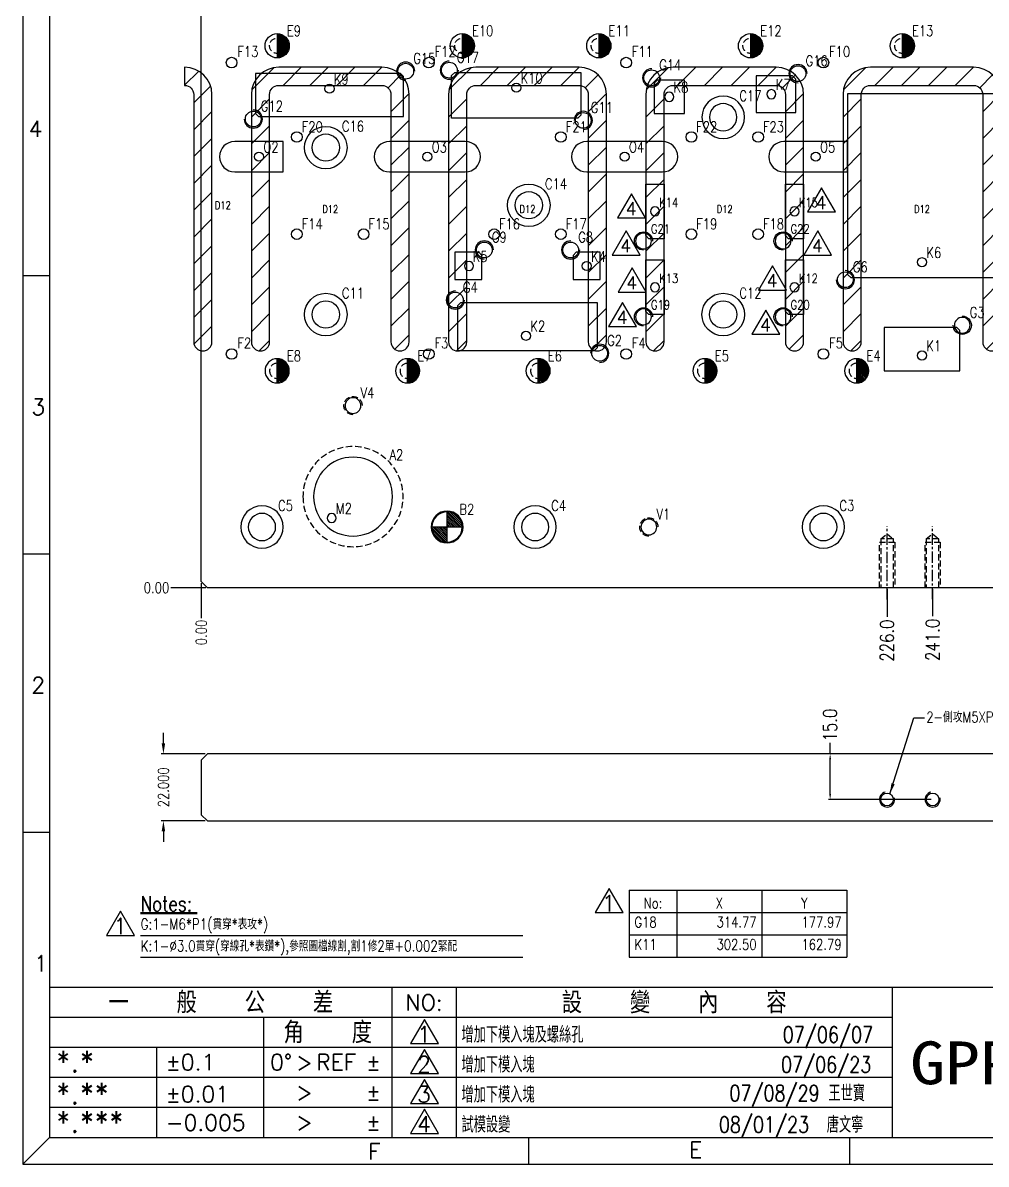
# Model space of a CAD drawing. Extents: x 13099 to 13821, y -3003 to -1672.
# Drawn here: x 13098.8 to 13416.3, y -3002.9 to -2626.9 of the extents above; entities that cross this region are included whole.
import ezdxf
from ezdxf.enums import TextEntityAlignment as Align

# ---------------------------------------------------------------- set-up
doc = ezdxf.new("R2010")
doc.units = 0
doc.header["$MEASUREMENT"] = 0
for name, pattern in [('CENTER', [2, 1.25, -0.25, 0.25, -0.25]), ('DASHED', [0.75, 0.5, -0.25]), ('LIFE-1', [0.5, 0.35, -0.15])]:
    doc.linetypes.add(name, pattern=pattern)
doc.layers.get('0').update_dxf_attribs({"linetype": 'CONTINUOUS'})
doc.layers.get('Defpoints').update_dxf_attribs({"linetype": 'CONTINUOUS'})
for name, color, linetype in [('-D', 4, 'CONTINUOUS'), ('-D1', 1, 'CONTINUOUS'), ('-DDASH', 222, 'DASHED'), ('-DDIM', 6, 'CONTINUOUS'), ('BORD', 4, 'CONTINUOUS'), ('GG', 1, 'LIFE-1'), ('M2', 7, 'CONTINUOUS'), ('MHAT', 5, 'CONTINUOUS'), ('MM', 1, 'CONTINUOUS'), ('WIR', 4, 'CONTINUOUS')]:
    doc.layers.add(name, color=color, linetype=linetype)
doc.styles.add('AEH', font='ROMANS.shx', dxfattribs={"width": 0.8, "bigfont": 'ae.shx'})
doc.styles.add('ROMANS', font='ROMANS')
doc.styles.add('型式1', font='KAIU.TTF', dxfattribs={"width": 0.8})
doc.dimstyles.get("Standard").update_dxf_attribs({"dimtxt": 2.5, "dimasz": 1.8, "dimexe": 0.5, "dimexo": 0.5, "dimgap": 0.6, "dimtad": 0, "dimzin": 0, "dimdsep": 46, "dimtxsty": 'AEH', "dimcen": 0, "dimclrd": 256, "dimazin": 0, "dimtp": -0.008, "dimtm": 0.005, "dimtfac": 0.5, "dimtdec": 3, "dimtofl": 0, "dimtmove": 0, "dimatfit": 3, "dimfxl": 0, "dimtolj": 1, "dimtzin": 0, "dimlwd": -1, "dimlwe": -1, "dimarcsym": 0})

# ---------------------------------------------------------------- blocks, each defined once
blk = doc.blocks.new('A3BORD')
at = {"layer": 'BORD', "color": 7}
for p, q in [((905.74, -408.3), (900.74, -408.3)), ((905.74, -460.3), (900.74, -460.3)), ((905.74, -512.3), (900.74, -512.3)), ((900.74, -574.3), (905.74, -569.3)), ((995.29, -569.3), (995.29, -574.3)), ((1055.29, -569.3), (1055.29, -574.3))]:
    blk.add_line(p, q, dxfattribs=at)
blk.add_lwpolyline([(900.74, -291.41), (900.74, -574.3), (1310.29, -574.3), (1310.29, -291.41)], close=True, dxfattribs=at)
at = {"layer": 'BORD'}
blk.add_lwpolyline([(905.74, -296.41), (905.74, -569.3), (1305.29, -569.3), (1305.29, -296.41)], close=True, dxfattribs=at)
at = {"layer": 'BORD', "color": 7, "style": 'ROMANS'}
for s, p in [('4', (901.83, -382.3)), ('3', (902.33, -434.3)), ('2', (902.33, -486.3)), ('1', (902.83, -538.3)), ('F', (965.29, -573.42)), ('E', (1025.29, -573.12))]:
    blk.add_text(s, height=3, dxfattribs=at).set_placement(p)
blk = doc.blocks.new('-A30')
at = {"layer": 'BORD', "color": 4}
for p, q in [((404.55, 33), (5, 33)), ((69, 33), (69, 5)), ((81, 33), (81, 5)), ((162.5, 33), (162.5, 5)), ((162.5, 27.4), (5, 27.4)), ((45, 27.4), (45, 5)), ((162.5, 21.8), (5, 21.8)), ((25, 21.8), (25, 5)), ((162.5, 16.2), (5, 16.2)), ((162.5, 10.6), (5, 10.6))]:
    blk.add_line(p, q, dxfattribs=at)
at = {"layer": 'BORD', "color": 2, "ltscale": 6}
for points in [[(75.08, 27.05), (72.47, 22.53), (77.69, 22.53)], [(75.08, 21.45), (72.47, 16.93), (77.69, 16.93)], [(75.08, 15.85), (72.47, 11.33), (77.69, 11.33)], [(75.08, 10.25), (72.47, 5.73), (77.69, 5.73)]]:
    blk.add_lwpolyline(points, close=True, dxfattribs=at)
at = {"layer": 'BORD', "color": 4}
blk.add_blockref('A3BORD', (-900.74, 574.3), dxfattribs=at)
at = {"layer": 'BORD', "color": 4, "ltscale": 6, "style": 'AEH'}
for s, p in [('一   般   公   差', (37, 30.2)), ('設   變   內   容', (121.75, 30.2)), ('角   度', (57, 24.6))]:
    blk.add_text(s, height=4, dxfattribs=at).set_placement(p, align=Align.MIDDLE_CENTER)
at = {"layer": 'BORD', "color": 2, "ltscale": 6, "style": 'AEH'}
blk.add_text('NO:', height=3, dxfattribs=at).set_placement((75, 30.2), align=Align.MIDDLE_CENTER)
at = {"layer": 'BORD', "ltscale": 6, "style": 'AEH'}
for s, p in [('1', (75, 24.26)), ('2', (75, 18.66)), ('3', (75, 13.06)), ('4', (75, 7.46))]:
    blk.add_text(s, height=3, dxfattribs=at).set_placement(p, align=Align.MIDDLE_CENTER)
at = {"layer": 'BORD', "color": 7, "ltscale": 6, "style": '型式1', "width": 1.15345}
blk.add_text('GPPC', height=8, dxfattribs=at).set_placement((165.84, 14.94), (191.95, 14.94), align=Align.FIT)
at = {"layer": 'BORD', "color": 2, "linetype": 'Continuous', "style": 'AEH'}
for s, height, p in [('*.*', 4, (6.14, 17.21)), ('%%P0.1', 3, (26.71, 17.55)), ('0%%D', 3, (46.24, 17.55)), ('>', 3, (51.08, 17.55)), ('REF', 3, (54.85, 17.55)), ('%%P', 3, (64.13, 17.55)), ('*.**', 4, (6.14, 11.23)), ('%%P0.01', 3, (26.71, 11.57)), ('>', 3, (51.08, 11.95)), ('%%P', 3, (64.13, 11.95)), ('*.***', 4, (6.14, 5.91)), ('-0.005', 3, (26.71, 6.26)), ('>', 3, (51.08, 6.35)), ('%%P', 3, (64.13, 6.35))]:
    blk.add_text(s, height=height, dxfattribs=at).set_placement(p)
blk = doc.blocks.new('G-D1')
at = {"layer": 'MM', "color": 2, "ltscale": 6}
blk.add_circle((0, 0), 2.6, dxfattribs=at)
at = {"layer": 'MM', "ltscale": 6}
blk.add_arc((0, 0), 3, 90, 0, dxfattribs=at)
at = {"layer": 'M2', "ltscale": 6, "style": 'AEH', "flags": 3}
for tag in ['REMARK', 'LMODE', 'LDEPTH', 'LTAPE', 'LOSIZE', 'LSIZE', 'LITEM']:
    blk.add_attdef(tag, text='', height=0.01, dxfattribs=at).set_placement((0, 0), align=Align.CENTER)
blk = doc.blocks.new('C-D1')
at = {"layer": 'MM', "color": 2, "ltscale": 6}
for radius in [7, 4.5]:
    blk.add_circle((0, 0), radius, dxfattribs=at)
at = {"layer": 'M2', "ltscale": 6, "style": 'AEH', "flags": 3}
for tag in ['LTAPE', 'REMARK', 'LDEPTH', 'LOSIZE', 'LSIZE', 'LITEM']:
    blk.add_attdef(tag, text='', height=0.01, dxfattribs=at).set_placement((0, 0), align=Align.CENTER)
blk = doc.blocks.new('c10w')
at = {"layer": 'WIR'}
blk.add_circle((0, 0), 5, dxfattribs=at)
blk = doc.blocks.new('A-D20')
at = {"layer": 'GG', "color": 7, "ltscale": 6}
blk.add_circle((0, 0), 16.5, dxfattribs=at)
at = {"layer": 'WIR', "ltscale": 6, "xscale": 2.599999999999994, "yscale": 2.600000000000001, "zscale": 2.6}
blk.add_blockref('c10w', (0, 0), dxfattribs=at)
at = {"layer": 'M2', "ltscale": 6, "style": 'AEH', "flags": 3}
for tag in ['QSIZE', 'LITEM', 'DSIZE2', 'DSIZE1', 'LMODE', 'LSIZE', 'REMARK', 'QSIZE1', 'LOSIZE', 'LITEM', 'DUD']:
    blk.add_attdef(tag, text='', height=0.01, dxfattribs=at).set_placement((0, 0), align=Align.CENTER)
blk = doc.blocks.new('M-D')
at = {"layer": 'WIR', "ltscale": 6}
blk.add_circle((0, 0), 1.5, dxfattribs=at)
at = {"layer": 'M2', "ltscale": 6, "style": 'AEH', "flags": 3}
for tag in ['REMARK', 'LITEM', 'LMODE', 'LDEPTH', 'LSIZE']:
    blk.add_attdef(tag, text='', height=0.01, dxfattribs=at).set_placement((0, 0), align=Align.CENTER)
blk = doc.blocks.new('V-D')
at = {"layer": 'GG', "color": 3, "linetype": 'Continuous', "ltscale": 6}
blk.add_circle((0, 0), 2.6, dxfattribs=at)
at = {"layer": 'GG', "ltscale": 6}
blk.add_arc((0, 0), 3, 90, 360, dxfattribs=at)
at = {"layer": 'M2', "ltscale": 6, "style": 'AEH', "flags": 3}
for tag in ['LDEPTH', 'LMODE', 'LTAPE', 'LOSIZE', 'LSIZE', 'REMARK', 'LITEM']:
    blk.add_attdef(tag, text='', height=0.01, dxfattribs=at).set_placement((0, 0), align=Align.CENTER)
blk = doc.blocks.new('*X6')
at = {"color": 0}
for p, q in [((205.56, 34.17), (205.58, 34.2)), ((205.56, 33.55), (206.16, 34.16)), ((205.56, 32.93), (206.69, 34.07)), ((205.56, 32.31), (207.17, 33.93)), ((205.56, 31.7), (207.61, 33.75)), ((205.56, 31.08), (208.02, 33.55)), ((205.56, 30.46), (208.4, 33.31)), ((205.56, 29.84), (208.76, 33.04)), ((205.56, 29.22), (209.08, 32.74)), ((205.56, 28.6), (209.38, 32.42)), ((205.56, 27.98), (209.65, 32.07)), ((205.56, 27.36), (209.89, 31.7)), ((205.56, 26.75), (210.1, 31.29)), ((205.56, 26.13), (210.28, 30.85)), ((205.56, 25.51), (210.42, 30.37)), ((205.56, 24.89), (210.51, 29.85)), ((205.56, 24.27), (210.56, 29.27)), ((206.13, 24.23), (210.52, 28.62)), ((206.9, 24.38), (210.37, 27.85)), ((207.95, 24.81), (209.95, 26.81))]:
    blk.add_line(p, q, dxfattribs=at)
blk = doc.blocks.new('ls10w')
at = {"layer": 'MM'}
blk.add_line((0, 5), (0, -5), dxfattribs=at)
at = {"layer": 'WIR'}
blk.add_circle((0, 0), 5, dxfattribs=at)
at = {"layer": 'MHAT'}
blk.add_blockref('*X6', (-205.56, -29.2), dxfattribs=at)
blk = doc.blocks.new('E-D8')
at = {"layer": 'GG', "ltscale": 6}
blk.add_circle((0, 0), 2.5, dxfattribs=at)
at = {"layer": 'WIR', "ltscale": 6, "xscale": 0.7999999999999972, "yscale": 0.7999999999999972, "zscale": 0.8}
blk.add_blockref('ls10w', (0, 0), dxfattribs=at)
at = {"layer": 'M2', "ltscale": 6, "style": 'AEH', "flags": 3}
for tag in ['QSIZE1', 'QSIZE2', 'QSIZE', 'LSIZE', 'REMARK', 'LOSIZE', 'LITEM']:
    blk.add_attdef(tag, text='', height=0.01, dxfattribs=at).set_placement((0, 0), align=Align.CENTER)
blk = doc.blocks.new('F-D3')
at = {"layer": 'MM', "ltscale": 6}
blk.add_circle((0, 0), 1.75, dxfattribs=at)
at = {"layer": 'M2', "ltscale": 6, "style": 'AEH', "flags": 3}
for tag in ['QSIZE', 'REMARK', 'LITEM', 'LMODE', 'LDEPTH', 'LSIZE']:
    blk.add_attdef(tag, text='', height=0.01, dxfattribs=at).set_placement((0, 0), align=Align.CENTER)
blk = doc.blocks.new('*X9')
at = {"color": 0}
for p, q in [((59.29, 64.86), (64.03, 69.6)), ((59.37, 65.56), (63.33, 69.51)), ((59.63, 66.43), (62.45, 69.26)), ((59.66, 64.61), (64.28, 69.23)), ((60.27, 64.61), (64.28, 68.61)), ((60.89, 64.61), (64.28, 67.99)), ((61.51, 64.61), (64.28, 67.37)), ((62.13, 64.61), (64.28, 66.76)), ((62.75, 64.61), (64.28, 66.14)), ((63.37, 64.61), (64.28, 65.52)), ((63.99, 64.61), (64.28, 64.9)), ((64.28, 64.28), (64.61, 64.61)), ((64.28, 63.66), (65.22, 64.61)), ((64.28, 63.04), (65.84, 64.61)), ((64.28, 62.43), (66.46, 64.61)), ((64.28, 61.81), (67.08, 64.61)), ((64.28, 61.19), (67.7, 64.61)), ((64.28, 60.57), (68.32, 64.61)), ((64.28, 59.95), (68.94, 64.61)), ((64.56, 59.61), (69.27, 64.32)), ((65.27, 59.71), (69.18, 63.61)), ((66.16, 59.97), (68.92, 62.73))]:
    blk.add_line(p, q, dxfattribs=at)
blk = doc.blocks.new('ro10w')
at = {"layer": 'MM'}
for p, q in [((0, 5), (0, -5)), ((5, 0), (-5, 0))]:
    blk.add_line(p, q, dxfattribs=at)
at = {"layer": 'WIR'}
blk.add_circle((0, 0), 5, dxfattribs=at)
at = {"layer": 'MHAT'}
blk.add_blockref('*X9', (-64.28, -64.61), dxfattribs=at)
blk = doc.blocks.new('B-D111')
at = {"layer": 'MM', "color": 7, "ltscale": 6}
blk.add_circle((0, 0), 5.25, dxfattribs=at)
at = {"layer": 'WIR', "ltscale": 6}
blk.add_blockref('ro10w', (0, 0), dxfattribs=at)
at = {"layer": 'M2', "ltscale": 6, "style": 'AEH', "width": 0.8, "flags": 3}
for tag in ['REMARK', 'QSIZE1', 'DSIZE2', 'DSIZE1', 'LOSIZE', 'QSIZE', 'DUD', 'LSIZE', 'LITEM']:
    blk.add_attdef(tag, text='', height=0.01, dxfattribs=at).set_placement((0, 0), align=Align.CENTER)
blk = doc.blocks.new('K67-E938-0B-070516')
at = {"layer": 'WIR', "ltscale": 6}
blk.add_circle((0, 0), 1.5, dxfattribs=at)
at = {"layer": 'M2', "ltscale": 6, "style": 'AEH', "width": 0.8, "flags": 3}
for tag in ['REMARK', 'LMODE', 'LDEPTH', 'LITEM', 'LSIZE']:
    blk.add_attdef(tag, text='', height=0.01, dxfattribs=at).set_placement((0, 0), align=Align.CENTER)
blk = doc.blocks.new('O54-E938-0B-070516')
at = {"layer": 'WIR', "ltscale": 6}
blk.add_circle((0, 0), 1.5, dxfattribs=at)
at = {"layer": 'M2', "ltscale": 6, "style": 'AEH', "width": 0.8, "flags": 3}
for tag in ['REMARK', 'LMODE', 'LDEPTH', 'LITEM', 'LSIZE']:
    blk.add_attdef(tag, text='', height=0.01, dxfattribs=at).set_placement((0, 0), align=Align.CENTER)
blk = doc.blocks.new('*D45')
at = {"layer": '-DDIM', "ltscale": 6}
for p, q in [((13157.6, -2811.47), (13157.6, -2818.97)), ((13157.6, -2818.97), (13157.6, -2820.97)), ((13157.6, -2820.97), (13157.6, -2822.97))]:
    blk.add_line(p, q, dxfattribs=at)
at = {"layer": 'Defpoints', "color": 0, "ltscale": 6}
for p in [(13157.6, -2810.97), (13157.6, -2812.97), (13157.6, -2822.97)]:
    blk.add_point(p, dxfattribs=at)
at = {"layer": '-DDIM', "color": 0, "ltscale": 6, "insert": (13157.6, -2827.74), "char_height": 3.5, "attachment_point": 5, "rotation": 90, "style": 'AEH'}
blk.add_mtext('\\A1;0.00', dxfattribs=at)
blk = doc.blocks.new('*D46')
at = {"layer": '-DDIM', "ltscale": 6}
blk.add_line((13567.6, -2811.47), (13567.6, -2822.97), dxfattribs=at)
at = {"layer": 'Defpoints', "color": 0, "ltscale": 6}
for p in [(13567.6, -2810.97), (13157.6, -2812.97), (13567.6, -2822.97)]:
    blk.add_point(p, dxfattribs=at)
at = {"layer": '-DDIM', "color": 0, "ltscale": 6, "insert": (13567.6, -2830.4), "char_height": 3.5, "attachment_point": 5, "rotation": 90, "style": 'AEH'}
blk.add_mtext('\\A1;410.00', dxfattribs=at)
blk = doc.blocks.new('*D47')
at = {"layer": '-DDIM', "ltscale": 6}
for p, q in [((13149.6, -2812.97), (13147.6, -2812.97)), ((13151.6, -2812.97), (13149.6, -2812.97)), ((13159.1, -2812.97), (13151.6, -2812.97))]:
    blk.add_line(p, q, dxfattribs=at)
at = {"layer": 'Defpoints', "color": 0, "ltscale": 6}
for p in [(13147.6, -2812.97), (13157.6, -2812.97), (13159.6, -2812.97)]:
    blk.add_point(p, dxfattribs=at)
at = {"layer": '-DDIM', "color": 0, "ltscale": 6, "insert": (13142.83, -2812.97), "char_height": 3.5, "attachment_point": 5, "style": 'AEH'}
blk.add_mtext('\\A1;0.00', dxfattribs=at)
blk = doc.blocks.new('*D48')
at = {"layer": '-DDIM', "ltscale": 6}
blk.add_line((13159.1, -2562.97), (13147.6, -2562.97), dxfattribs=at)
at = {"layer": 'Defpoints', "color": 0, "ltscale": 6}
for p in [(13147.6, -2562.97), (13159.6, -2562.97), (13157.6, -2812.97)]:
    blk.add_point(p, dxfattribs=at)
at = {"layer": '-DDIM', "color": 0, "ltscale": 6, "insert": (13140.16, -2562.97), "char_height": 3.5, "attachment_point": 5, "style": 'AEH'}
blk.add_mtext('\\A1;250.00', dxfattribs=at)
blk = doc.blocks.new('*D49')
at = {"layer": '-DDIM', "ltscale": 6}
for p, q in [((13145.11, -2864.25), (13145.11, -2860.75)), ((13158.9, -2867.75), (13144.41, -2867.75)), ((13158.9, -2889.75), (13144.41, -2889.75)), ((13145.11, -2893.25), (13145.11, -2896.75))]:
    blk.add_line(p, q, dxfattribs=at)
for points in [[(13144.53, -2864.25), (13145.69, -2864.25), (13145.11, -2867.75)], [(13144.53, -2893.25), (13145.69, -2893.25), (13145.11, -2889.75)]]:
    blk.add_solid(points, dxfattribs=at)
at = {"layer": 'Defpoints', "color": 0, "ltscale": 6}
for p in [(13145.11, -2867.75), (13159.6, -2867.75), (13159.6, -2889.75)]:
    blk.add_point(p, dxfattribs=at)
at = {"layer": '-DDIM', "color": 0, "ltscale": 6, "insert": (13145.11, -2878.75), "char_height": 3.5, "attachment_point": 5, "rotation": 90, "style": 'AEH'}
blk.add_mtext('\\A1;22.000', dxfattribs=at)
blk = doc.blocks.new('*D50')
at = {"layer": '-DDIM', "ltscale": 6}
for p, q in [((13364.83, -2867.75), (13364.83, -2864.05)), ((13364.83, -2880.95), (13364.83, -2869.55))]:
    blk.add_line(p, q, dxfattribs=at)
at = {"layer": '-DDIM', "color": 0, "ltscale": 6}
for p, q in [((13413.1, -2867.75), (13364.33, -2867.75)), ((13398.1, -2882.75), (13364.33, -2882.75))]:
    blk.add_line(p, q, dxfattribs=at)
at = {"layer": '-DDIM', "ltscale": 6}
for points in [[(13364.53, -2869.55), (13365.13, -2869.55), (13364.83, -2867.75)], [(13364.53, -2880.95), (13365.13, -2880.95), (13364.83, -2882.75)]]:
    blk.add_solid(points, dxfattribs=at)
at = {"layer": 'Defpoints', "color": 0, "ltscale": 6}
for p in [(13364.83, -2867.75), (13413.6, -2867.75), (13398.6, -2882.75)]:
    blk.add_point(p, dxfattribs=at)
at = {"layer": '-DDIM', "color": 0, "ltscale": 6, "insert": (13364.83, -2858.22), "char_height": 4.5, "attachment_point": 5, "rotation": 90, "style": 'AEH'}
blk.add_mtext('\\A1;15.0', dxfattribs=at)
blk = doc.blocks.new('*D52')
at = {"layer": '-DDIM', "color": 0, "ltscale": 6}
blk.add_line((13383.6, -2813.47), (13383.6, -2822.6), dxfattribs=at)
at = {"layer": 'Defpoints', "color": 0, "ltscale": 6}
for p in [(13157.6, -2812.97), (13383.6, -2812.97), (13383.6, -2822.6)]:
    blk.add_point(p, dxfattribs=at)
at = {"layer": '-DDIM', "color": 0, "ltscale": 6, "insert": (13383.6, -2830.4), "char_height": 4.5, "attachment_point": 5, "rotation": 90, "style": 'AEH'}
blk.add_mtext('\\A1;226.0', dxfattribs=at)
blk = doc.blocks.new('*D53')
at = {"layer": '-DDIM', "color": 0, "ltscale": 6}
blk.add_line((13398.6, -2813.47), (13398.6, -2822.34), dxfattribs=at)
at = {"layer": 'Defpoints', "color": 0, "ltscale": 6}
for p in [(13157.6, -2812.97), (13398.6, -2812.97), (13398.6, -2822.34)]:
    blk.add_point(p, dxfattribs=at)
at = {"layer": '-DDIM', "color": 0, "ltscale": 6, "insert": (13398.6, -2830.14), "char_height": 4.5, "attachment_point": 5, "rotation": 90, "style": 'AEH'}
blk.add_mtext('\\A1;241.0', dxfattribs=at)
blk = doc.blocks.new('*D54')
at = {"layer": '-DDIM', "color": 0, "ltscale": 6}
blk.add_line((13437.6, -2813.47), (13437.6, -2822.97), dxfattribs=at)
at = {"layer": 'Defpoints', "color": 0, "ltscale": 6}
for p in [(13157.6, -2812.97), (13437.6, -2812.97), (13437.6, -2822.97)]:
    blk.add_point(p, dxfattribs=at)
at = {"layer": '-DDIM', "color": 0, "ltscale": 6, "insert": (13437.6, -2830.77), "char_height": 4.5, "attachment_point": 5, "rotation": 90, "style": 'AEH'}
blk.add_mtext('\\A1;280.0', dxfattribs=at)
blk = doc.blocks.new('*D55')
at = {"layer": '-DDIM', "ltscale": 6}
for p, q in [((13566.3, -2867.75), (13578.33, -2867.75)), ((13568.29, -2880.22), (13577.1, -2881.77))]:
    blk.add_line(p, q, dxfattribs=at)
for start, end in [(2.5059, 5.0119), (344.9881, 347.4941)]:
    blk.add_arc((13497.6, -2867.75), 80.03, start, end, dxfattribs=at)
for points in [[(13578.13, -2864.24), (13576.97, -2864.27), (13577.63, -2867.75)], [(13575.16, -2884.97), (13576.3, -2885.2), (13576.41, -2881.65)]]:
    blk.add_solid(points, dxfattribs=at)
at = {"layer": 'Defpoints', "color": 0, "ltscale": 6}
for p in [(13159.6, -2867.75), (13497.6, -2867.75), (13565.6, -2867.75), (13567.6, -2880.1), (13577.09, -2877.04)]:
    blk.add_point(p, dxfattribs=at)
at = {"layer": '-DDIM', "color": 0, "ltscale": 6, "insert": (13577.32, -2874.73), "char_height": 3.5, "attachment_point": 5, "rotation": 85, "style": 'AEH'}
blk.add_mtext('\\A1;10°', dxfattribs=at)

msp = doc.modelspace()

# ---------------------------------------------------------------- hatches: boundary and pattern name
at = {"layer": '-DDASH', "linetype": 'ByBlock', "ltscale": 6}
h = msp.add_hatch(dxfattribs=at)
h.set_pattern_fill('ANSI31', color=256, scale=50, style=0)
h.set_pattern_definition([(45, (235.073, 849.2775), (-4.4194174, 4.4194174), [])])
edge = h.paths.add_edge_path()
edge.add_line((13152.0965, -2641.4714), (13152.0965, -2647.4714))
edge.add_arc((13152.0965, -2650.4714), 3, 0, 90, ccw=False)
edge.add_line((13155.0965, -2650.4714), (13155.0965, -2731.9714))
edge.add_arc((13158.0965, -2731.9714), 3, 180, 360)
edge.add_line((13161.0965, -2731.9714), (13161.0965, -2650.4714))
edge.add_arc((13152.0965, -2650.4714), 9, 0, 90)
edge.add_line((13152.0965, -2641.4714), (13152.0768, -2641.4714))
h = msp.add_hatch(dxfattribs=at)
h.set_pattern_fill('ANSI31', color=256, scale=50, style=0)
h.set_pattern_definition([(45, (11989.6995, 1089.7376), (-4.419417, 4.419417), [])])
edge = h.paths.add_edge_path()
edge.add_arc((13217.0965, -2650.4714), 9, 0, 90)
edge.add_line((13217.0965, -2641.4714), (13183.0965, -2641.4714))
edge.add_arc((13183.0965, -2650.4714), 9, 90, 180)
edge.add_line((13174.0965, -2650.4714), (13174.0965, -2731.9714))
edge.add_arc((13177.0965, -2731.9714), 3, 180, 360)
edge.add_line((13180.0965, -2731.9714), (13180.0965, -2650.4714))
edge.add_arc((13183.0965, -2650.4714), 3, 90, 180, ccw=False)
edge.add_line((13183.0965, -2647.4714), (13217.0965, -2647.4714))
edge.add_arc((13217.0965, -2650.4714), 3, 0, 90, ccw=False)
edge.add_line((13220.0965, -2650.4714), (13220.0965, -2731.9714))
edge.add_arc((13223.0965, -2731.9714), 3, 180, 360)
edge.add_line((13226.0965, -2731.9714), (13226.0965, -2650.4714))
h = msp.add_hatch(dxfattribs=at)
h.set_pattern_fill('ANSI31', color=256, scale=50, style=0)
h.set_pattern_definition([(45, (12054.6995, 1089.7376), (-4.419417, 4.419417), [])])
edge = h.paths.add_edge_path()
edge.add_arc((13282.0965, -2650.4714), 9, 0, 90)
edge.add_line((13282.0965, -2641.4714), (13248.0965, -2641.4714))
edge.add_arc((13248.0965, -2650.4714), 9, 90, 180)
edge.add_line((13239.0965, -2650.4714), (13239.0965, -2731.9714))
edge.add_arc((13242.0965, -2731.9714), 3, 180, 360)
edge.add_line((13245.0965, -2731.9714), (13245.0965, -2650.4714))
edge.add_arc((13248.0965, -2650.4714), 3, 90, 180, ccw=False)
edge.add_line((13248.0965, -2647.4714), (13282.0965, -2647.4714))
edge.add_arc((13282.0965, -2650.4714), 3, 0, 90, ccw=False)
edge.add_line((13285.0965, -2650.4714), (13285.0965, -2731.9714))
edge.add_arc((13288.0965, -2731.9714), 3, 180, 360)
edge.add_line((13291.0965, -2731.9714), (13291.0965, -2650.4714))
h = msp.add_hatch(dxfattribs=at)
h.set_pattern_fill('ANSI31', color=256, scale=50, style=0)
h.set_pattern_definition([(45, (12119.6995, 1089.7376), (-4.419417, 4.419417), [])])
edge = h.paths.add_edge_path()
edge.add_arc((13347.0965, -2650.4714), 9, 0, 90)
edge.add_line((13347.0965, -2641.4714), (13313.0965, -2641.4714))
edge.add_arc((13313.0965, -2650.4714), 9, 90, 180)
edge.add_line((13304.0965, -2650.4714), (13304.0965, -2731.9714))
edge.add_arc((13307.0965, -2731.9714), 3, 180, 360)
edge.add_line((13310.0965, -2731.9714), (13310.0965, -2650.4714))
edge.add_arc((13313.0965, -2650.4714), 3, 90, 180, ccw=False)
edge.add_line((13313.0965, -2647.4714), (13347.0965, -2647.4714))
edge.add_arc((13347.0965, -2650.4714), 3, 0, 90, ccw=False)
edge.add_line((13350.0965, -2650.4714), (13350.0965, -2731.9714))
edge.add_arc((13353.0965, -2731.9714), 3, 180, 360)
edge.add_line((13356.0965, -2731.9714), (13356.0965, -2650.4714))
h = msp.add_hatch(dxfattribs=at)
h.set_pattern_fill('ANSI31', color=256, scale=50, style=0)
h.set_pattern_definition([(45, (12184.6995, 1089.7376), (-4.419417, 4.419417), [])])
edge = h.paths.add_edge_path()
edge.add_arc((13412.0965, -2650.4714), 9, 0, 90)
edge.add_line((13412.0965, -2641.4714), (13378.0965, -2641.4714))
edge.add_arc((13378.0965, -2650.4714), 9, 90, 180)
edge.add_line((13369.0965, -2650.4714), (13369.0965, -2731.9714))
edge.add_arc((13372.0965, -2731.9714), 3, 180, 360)
edge.add_line((13375.0965, -2731.9714), (13375.0965, -2650.4714))
edge.add_arc((13378.0965, -2650.4714), 3, 90, 180, ccw=False)
edge.add_line((13378.0965, -2647.4714), (13412.0965, -2647.4714))
edge.add_arc((13412.0965, -2650.4714), 3, 0, 90, ccw=False)
edge.add_line((13415.0965, -2650.4714), (13415.0965, -2731.9714))
edge.add_arc((13418.0965, -2731.9714), 3, 180, 360)
edge.add_line((13421.0965, -2731.9714), (13421.0965, -2650.4714))

# ---------------------------------------------------------------- linework, layer by layer
at = {"layer": '-D', "ltscale": 6}
for points in [[(13565.5965, -2812.9714), (13159.5965, -2812.9714), (13157.5965, -2810.9714), (13157.5965, -2564.9714), (13159.5965, -2562.9714), (13565.5965, -2562.9714), (13567.5965, -2564.9714), (13567.5965, -2810.9714)], [(13175.4965, -2643.5714), (13175.4965, -2656.7714), (13176.4965, -2657.7714), (13224.1965, -2657.7714), (13224.1965, -2644.5714), (13223.1965, -2643.5714)], [(13241.0965, -2643.2344), (13282.6965, -2643.2344), (13282.6965, -2657.2344), (13281.6965, -2658.2344), (13240.0965, -2658.2344), (13240.0965, -2644.2344)], [(13316.7965, -2645.7344), (13307.7965, -2645.7344), (13306.7965, -2646.7344), (13306.7965, -2656.7344), (13316.7965, -2656.7344)], [(13352.4795, -2644.3714), (13340.4795, -2644.3714), (13340.4795, -2656.3714), (13353.4795, -2656.3714), (13353.4795, -2645.3714)], [(13418.5965, -2650.2292), (13370.5965, -2650.2292), (13370.5965, -2709.7292), (13371.5965, -2710.7292), (13419.5965, -2710.7292), (13419.5965, -2651.2292)], [(13310.0965, -2697.9714), (13305.0965, -2697.9714), (13304.0965, -2696.9714), (13304.0965, -2679.9714), (13310.0965, -2679.9714)], [(13356.0965, -2697.9714), (13351.0965, -2697.9714), (13350.0965, -2696.9714), (13350.0965, -2679.9714), (13356.0965, -2679.9714)], [(13304.0965, -2704.9714), (13310.0965, -2704.9714), (13310.0965, -2722.9714), (13305.0965, -2722.9714), (13304.0965, -2721.9714)], [(13350.0965, -2704.9714), (13356.0965, -2704.9714), (13356.0965, -2722.9714), (13351.0965, -2722.9714), (13350.0965, -2721.9714)], [(13243.0965, -2718.9714), (13288.0965, -2718.9714), (13288.0965, -2733.9714), (13287.0965, -2734.9714), (13242.0965, -2734.9714), (13242.0965, -2719.9714)], [(13406.5965, -2727.2714), (13382.5965, -2727.2714), (13382.5965, -2741.4714), (13407.5965, -2741.4714), (13407.5965, -2728.2714)], [(13157.5965, -2869.7527), (13157.5965, -2887.7527), (13159.5965, -2889.7527), (13565.5965, -2889.7527), (13567.5965, -2887.7527), (13567.5965, -2869.7527), (13565.5965, -2867.7527), (13159.5965, -2867.7527)]]:
    msp.add_lwpolyline(points, close=True, dxfattribs=at)
for points in [[(13184.5965, -2675.9714), (13184.5965, -2665.9714), (13168.5965, -2665.9714, 1), (13168.5965, -2675.9714)], [(13219.5965, -2665.9714, 1), (13219.5965, -2675.9714), (13244.5965, -2675.9714, 1), (13244.5965, -2665.9714)], [(13284.5965, -2665.9714, 1), (13284.5965, -2675.9714), (13309.5965, -2675.9714, 1), (13309.5965, -2665.9714)], [(13370.5965, -2675.9714), (13370.5965, -2665.9714), (13349.5965, -2665.9714, 1), (13349.5965, -2675.9714)]]:
    msp.add_lwpolyline(points, format="xyb", close=True, dxfattribs=at)
at = {"layer": '-D'}
for points in [[(13241.0965, -2711.4714), (13250.0965, -2711.4714), (13250.0965, -2703.4714), (13249.0965, -2702.4714), (13241.0965, -2702.4714)], [(13241.0965, -2711.4714), (13250.0965, -2711.4714), (13250.0965, -2703.4714), (13249.0965, -2702.4714), (13241.0965, -2702.4714)], [(13289.0965, -2711.4714), (13289.0965, -2702.4714), (13281.0965, -2702.4714), (13280.0965, -2703.4714), (13280.0965, -2711.4714)], [(13289.0965, -2711.4714), (13289.0965, -2702.4714), (13281.0965, -2702.4714), (13280.0965, -2703.4714), (13280.0965, -2711.4714)]]:
    msp.add_lwpolyline(points, close=True, dxfattribs=at)
at = {"layer": '-D', "color": 3}
for centre in [(13383.5965, -2882.7527), (13398.5965, -2882.7527)]:
    msp.add_circle(centre, 2.1, dxfattribs=at)
at = {"layer": '-D', "color": 1, "linetype": 'Continuous'}
for centre in [(13383.5965, -2882.7527), (13398.5965, -2882.7527)]:
    msp.add_arc(centre, 2.5, 103.501435, 12.138739, dxfattribs=at)
at = {"layer": '-DDASH', "color": 1, "linetype": 'CENTER', "ltscale": 3}
for p, q in [((13383.5965, -2816.8502), (13383.5965, -2792.7191)), ((13398.5965, -2816.7958), (13398.5965, -2792.7191))]:
    msp.add_line(p, q, dxfattribs=at)
at = {"layer": '-DDASH', "ltscale": 4}
for p, q in [((13381.4965, -2796.9214), (13381.4965, -2812.9714)), ((13385.6965, -2812.9714), (13385.6965, -2796.9214)), ((13396.4965, -2796.9214), (13396.4965, -2812.9714)), ((13400.6965, -2812.9714), (13400.6965, -2796.9214))]:
    msp.add_line(p, q, dxfattribs=at)
at = {"layer": '-DDASH', "linetype": 'ByBlock', "ltscale": 6}
msp.add_lwpolyline([(13152.0965, -2641.4714), (13152.0965, -2647.4714, -0.41421356), (13155.0965, -2650.4714), (13155.0965, -2731.9714, 1), (13161.0965, -2731.9714), (13161.0965, -2650.4714, 0.41421356), (13152.0965, -2641.4714), (13152.0768, -2641.4714)], format="xyb", dxfattribs=at)
for points in [[(13226.0965, -2650.4714, 0.41421356), (13217.0965, -2641.4714), (13183.0965, -2641.4714, 0.41421356), (13174.0965, -2650.4714), (13174.0965, -2731.9714, 1), (13180.0965, -2731.9714), (13180.0965, -2650.4714, -0.41421356), (13183.0965, -2647.4714), (13217.0965, -2647.4714, -0.41421356), (13220.0965, -2650.4714), (13220.0965, -2731.9714, 1), (13226.0965, -2731.9714)], [(13291.0965, -2650.4714, 0.41421356), (13282.0965, -2641.4714), (13248.0965, -2641.4714, 0.41421356), (13239.0965, -2650.4714), (13239.0965, -2731.9714, 1), (13245.0965, -2731.9714), (13245.0965, -2650.4714, -0.41421356), (13248.0965, -2647.4714), (13282.0965, -2647.4714, -0.41421356), (13285.0965, -2650.4714), (13285.0965, -2731.9714, 1), (13291.0965, -2731.9714)], [(13356.0965, -2650.4714, 0.41421356), (13347.0965, -2641.4714), (13313.0965, -2641.4714, 0.41421356), (13304.0965, -2650.4714), (13304.0965, -2731.9714, 1), (13310.0965, -2731.9714), (13310.0965, -2650.4714, -0.41421356), (13313.0965, -2647.4714), (13347.0965, -2647.4714, -0.41421356), (13350.0965, -2650.4714), (13350.0965, -2731.9714, 1), (13356.0965, -2731.9714)], [(13421.0965, -2650.4714, 0.41421356), (13412.0965, -2641.4714), (13378.0965, -2641.4714, 0.41421356), (13369.0965, -2650.4714), (13369.0965, -2731.9714, 1), (13375.0965, -2731.9714), (13375.0965, -2650.4714, -0.41421356), (13378.0965, -2647.4714), (13412.0965, -2647.4714, -0.41421356), (13415.0965, -2650.4714), (13415.0965, -2731.9714, 1), (13421.0965, -2731.9714)]]:
    msp.add_lwpolyline(points, format="xyb", close=True, dxfattribs=at)
at = {"layer": '-DDASH', "ltscale": 4}
for points in [[(13385.6965, -2796.9214), (13381.4965, -2796.9214), (13383.5965, -2795.2414)], [(13400.6965, -2796.9214), (13396.4965, -2796.9214), (13398.5965, -2795.2414)]]:
    msp.add_lwpolyline(points, close=True, dxfattribs=at)
for points in [[(13381.0965, -2812.9714), (13381.0965, -2797.9714), (13386.0965, -2797.9714), (13386.0965, -2812.9714)], [(13396.0965, -2812.9714), (13396.0965, -2797.9714), (13401.0965, -2797.9714), (13401.0965, -2812.9714)]]:
    msp.add_lwpolyline(points, dxfattribs=at)
at = {"layer": '-DDIM', "ltscale": 6}
for p, q in [((13298.5965, -2912.6775), (13370.3465, -2912.6775)), ((13298.5965, -2912.6775), (13298.5965, -2934.7275)), ((13314.3465, -2912.6775), (13314.3465, -2934.7275)), ((13342.3465, -2912.6775), (13342.3465, -2934.7275)), ((13370.3465, -2912.6775), (13370.3465, -2934.7275)), ((13137.5965, -2919.9675), (13156.2589, -2919.9675)), ((13137.5965, -2920.3275), (13156.2589, -2920.3275)), ((13298.5965, -2920.0275), (13370.3465, -2920.0275)), ((13137.5965, -2927.5275), (13263.5965, -2927.5275)), ((13298.5965, -2927.3775), (13370.3465, -2927.3775)), ((13137.5965, -2934.7275), (13263.5965, -2934.7275)), ((13298.5965, -2934.7275), (13370.3465, -2934.7275))]:
    msp.add_line(p, q, dxfattribs=at)
at = {"layer": 'BORD', "color": 2, "ltscale": 6}
for points in [[(13361.9495, -2681.1748), (13357.3478, -2689.1451), (13366.5511, -2689.1451)], [(13299.3614, -2683.1502), (13294.7598, -2691.1204), (13303.963, -2691.1204)], [(13297.5816, -2695.3968), (13292.98, -2703.3671), (13302.1833, -2703.3671)], [(13360.7204, -2695.3968), (13356.1188, -2703.3671), (13365.322, -2703.3671)], [(13345.8147, -2706.9204), (13341.2131, -2714.8907), (13350.4164, -2714.8907)], [(13299.5675, -2707.5942), (13294.9659, -2715.5645), (13304.1691, -2715.5645)], [(13296.4169, -2718.9659), (13291.8153, -2726.9361), (13301.0186, -2726.9361)], [(13343.6638, -2721.5082), (13339.0622, -2729.4784), (13348.2654, -2729.4784)], [(13291.9949, -2912.0572), (13287.3933, -2920.0275), (13296.5965, -2920.0275)], [(13130.9949, -2919.5572), (13126.3933, -2927.5275), (13135.5965, -2927.5275)]]:
    msp.add_lwpolyline(points, close=True, dxfattribs=at)

# ---------------------------------------------------------------- block references
at = {"layer": '-D', "ltscale": 6}
for name, p in [('E-D8', (13182.5965, -2634.4214)), ('E-D8', (13243.5965, -2634.4214)), ('E-D8', (13288.5965, -2634.4214)), ('E-D8', (13338.5965, -2634.4214)), ('E-D8', (13388.5965, -2634.4214)), ('F-D3', (13167.5965, -2639.9714)), ('F-D3', (13232.5965, -2639.9714)), ('G-D1', (13239.3237, -2642.4616)), ('F-D3', (13297.5965, -2639.9714)), ('F-D3', (13362.5965, -2639.9714)), ('G-D1', (13306.0237, -2644.9616)), ('K67-E938-0B-070516', (13199.8465, -2648.5714)), ('K67-E938-0B-070516', (13261.3965, -2648.2344)), ('C-D1', (13198.6158, -2667.9714)), ('F-D3', (13189.0965, -2664.4714)), ('F-D3', (13276.0965, -2664.4714)), ('F-D3', (13319.0965, -2664.4714)), ('F-D3', (13341.0965, -2664.4714)), ('O54-E938-0B-070516', (13176.5965, -2670.9714)), ('O54-E938-0B-070516', (13232.0965, -2670.9714)), ('O54-E938-0B-070516', (13297.0965, -2670.9714)), ('O54-E938-0B-070516', (13360.0965, -2670.9714)), ('C-D1', (13265.5207, -2686.9673)), ('F-D3', (13189.0965, -2696.4714)), ('F-D3', (13211.0965, -2696.4714)), ('F-D3', (13254.0965, -2696.4714)), ('F-D3', (13276.0965, -2696.4714)), ('F-D3', (13319.0965, -2696.4714)), ('F-D3', (13341.0965, -2696.4714)), ('G-D1', (13279.3237, -2701.6986)), ('K67-E938-0B-070516', (13284.5965, -2706.9714)), ('K67-E938-0B-070516', (13395.0965, -2705.7292)), ('C-D1', (13198.6158, -2722.9714)), ('G-D1', (13241.3237, -2718.1986)), ('C-D1', (13329.5965, -2722.9714)), ('K67-E938-0B-070516', (13264.5965, -2729.9714)), ('F-D3', (13167.5965, -2735.9714)), ('F-D3', (13232.5965, -2735.9714)), ('F-D3', (13297.5965, -2735.9714)), ('F-D3', (13362.5965, -2735.9714)), ('K67-E938-0B-070516', (13395.0965, -2736.4714))]:
    msp.add_blockref(name, p, dxfattribs=at)
for p, rotation in [((13224.9693, -2642.7986), 270), ((13354.2523, -2643.5986), 270), ((13174.7237, -2658.5442), 90), ((13283.4693, -2659.0072), 180), ((13250.8693, -2701.6986), 270), ((13369.8237, -2711.502), 90), ((13288.8693, -2735.7442), 180)]:
    msp.add_blockref('G-D1', p, dxfattribs=dict(at, rotation=rotation))
at = {"layer": '-D', "ltscale": 6, "xscale": -1}
for name, p in [('K67-E938-0B-070516', (13311.7965, -2651.2344)), ('K67-E938-0B-070516', (13345.4795, -2650.3714)), ('K67-E938-0B-070516', (13307.0965, -2688.9714)), ('K67-E938-0B-070516', (13353.0965, -2688.9714)), ('K67-E938-0B-070516', (13245.8465, -2706.9714)), ('K67-E938-0B-070516', (13307.0965, -2713.9714)), ('K67-E938-0B-070516', (13353.0965, -2713.9714)), ('G-D1', (13408.3693, -2726.4986))]:
    msp.add_blockref(name, p, dxfattribs=at)
at = {"layer": '-D', "ltscale": 6, "xscale": -1, "rotation": 180}
for name, p in [('C-D1', (13329.5965, -2657.9714)), ('G-D1', (13303.3237, -2698.7442)), ('G-D1', (13349.3237, -2698.7442)), ('G-D1', (13303.3237, -2723.7442)), ('G-D1', (13349.3237, -2723.7442)), ('E-D8', (13182.5965, -2741.5214)), ('E-D8', (13225.5965, -2741.5214)), ('E-D8', (13268.5965, -2741.5214)), ('E-D8', (13323.5965, -2741.5214)), ('E-D8', (13373.5965, -2741.5214)), ('V-D', (13207.5965, -2752.9714)), ('A-D20', (13207.5965, -2782.9714)), ('C-D1', (13177.5965, -2792.9714)), ('C-D1', (13267.5965, -2792.9714)), ('C-D1', (13362.5965, -2792.9714)), ('M-D', (13200.5255, -2790.0425)), ('B-D111', (13238.5965, -2792.9714)), ('V-D', (13305.0965, -2792.9714))]:
    msp.add_blockref(name, p, dxfattribs=at)
at = {"layer": '-D1', "ltscale": 6, "xscale": 1.7630613, "yscale": 1.7630613, "zscale": 1.7630613}
msp.add_blockref('-A30', (13098.7812, -3002.9085), dxfattribs=at)

# ---------------------------------------------------------------- texts
at = {"layer": '-D1', "ltscale": 6, "style": 'AEH', "width": 0.8}
for s, height, p in [('增加下模入塊及螺絲孔', 5.28918, (13243.3424, -2962.8768)), ('07/06/07', 5.28918, (13349.2275, -2962.8768)), ('增加下模入塊', 5.28918, (13243.3424, -2972.75)), ('07/06/23', 5.28918, (13348.6413, -2972.75)), ('增加下模入塊', 5.28918, (13243.3424, -2982.6231)), ('07/08/29 王世寶', 5.289184, (13331.6231, -2982.1736)), ('試模設變', 5.28918, (13243.3424, -2992.4962)), ('08/01/23  唐文寧', 5.289184, (13328.1638, -2992.5209))]:
    msp.add_text(s, height=height, dxfattribs=at).set_placement(p)
at = {"layer": '-DDIM', "ltscale": 6, "style": 'AEH', "width": 0.8}
for s, height, p in [('E9', 3.5, (13185.7785, -2631.2394)), ('E10', 3.5, (13246.7785, -2631.2394)), ('E11', 3.5, (13291.7785, -2631.2394)), ('E12', 3.5, (13341.7785, -2631.2394)), ('E13', 3.5, (13391.7785, -2631.2394)), ('F13', 3.5, (13169.4704, -2638.0976)), ('F12', 3.5, (13234.4704, -2638.0976)), ('F11', 3.5, (13299.4704, -2638.0976)), ('F10', 3.5, (13364.4704, -2638.0976)), ('G15', 3.5, (13227.4442, -2640.3237)), ('G17', 3.5, (13241.7986, -2639.9867)), ('G14', 3.5, (13308.4986, -2642.4867)), ('G16', 3.5, (13356.7272, -2641.1237)), ('K10', 3.5, (13262.8107, -2646.8202)), ('K9', 3.5, (13201.2607, -2647.1572)), ('K8', 3.5, (13313.2107, -2649.8202)), ('K7', 3.5, (13346.8937, -2648.9572)), ('C17', 3.5, (13334.8998, -2652.6681)), ('G12', 3.5, (13177.1986, -2656.0693)), ('G11', 3.5, (13285.9442, -2656.5323)), ('F20', 3.5, (13190.6875, -2662.8804)), ('C16', 3.5, (13203.9191, -2662.6681)), ('F21', 3.5, (13277.6875, -2662.8804)), ('F22', 3.5, (13320.6875, -2662.8804)), ('F23', 3.5, (13342.6875, -2662.8804)), ('O2', 3.5, (13178.0107, -2669.5572)), ('O3', 3.5, (13233.5107, -2669.5572)), ('O4', 3.5, (13298.5107, -2669.5572)), ('O5', 3.5, (13361.5107, -2669.5572)), ('C14', 3.5, (13270.824, -2681.664)), ('K14', 3, (13308.5107, -2687.5572)), ('K15', 3, (13354.5107, -2687.5572)), ('D12', 2.5, (13162.0955, -2688.2209)), ('F14', 3.5, (13190.6875, -2694.8804)), ('F15', 3.5, (13212.6875, -2694.8804)), ('F16', 3.5, (13255.6875, -2694.8804)), ('F17', 3.5, (13277.6875, -2694.8804)), ('F19', 3.5, (13320.6875, -2694.8804)), ('F18', 3.5, (13342.6875, -2694.8804)), ('G9', 3.5, (13253.3442, -2699.2237)), ('G8', 3.5, (13281.7986, -2699.2237)), ('G21', 3, (13305.7986, -2696.2693)), ('G22', 3, (13351.7986, -2696.2693)), ('K5', 3.5, (13247.0107, -2705.5572)), ('K4', 3.5, (13286.0107, -2705.5572)), ('K6', 3.5, (13396.5107, -2704.315)), ('G6', 3.5, (13372.2986, -2709.0271)), ('K13', 3, (13308.5107, -2712.5572)), ('K12', 3, (13354.5107, -2712.5572)), ('C11', 3.5, (13203.9191, -2717.6681)), ('G4', 3.5, (13243.7986, -2715.7237)), ('C12', 3.5, (13334.8998, -2717.6681)), ('G19', 3, (13305.7986, -2721.2693)), ('G20', 3, (13351.7986, -2721.2693)), ('G3', 3.5, (13410.8442, -2724.0237)), ('K2', 3.5, (13266.0107, -2728.5572)), ('G2', 3.5, (13291.3442, -2733.2693)), ('F2', 3.5, (13169.4704, -2734.0976)), ('F3', 3.5, (13234.4704, -2734.0976)), ('F4', 3.5, (13299.4704, -2734.0976)), ('F5', 3.5, (13364.4704, -2734.0976)), ('K1', 3.5, (13396.5107, -2735.0572)), ('E8', 3.5, (13185.7785, -2738.3394)), ('E7', 3.5, (13228.7785, -2738.3394)), ('E6', 3.5, (13271.7785, -2738.3394)), ('E5', 3.5, (13326.7785, -2738.3394)), ('E4', 3.5, (13376.7785, -2738.3394)), ('V4', 3.5, (13210.0714, -2750.4965)), ('A2', 3.5, (13219.6173, -2770.9506)), ('C5', 3.5, (13182.8998, -2787.6681)), ('M2', 3.5, (13201.9397, -2788.6282)), ('B2', 3.5, (13242.6624, -2788.9055)), ('C4', 3.5, (13272.8998, -2787.6681)), ('C3', 3.5, (13367.8998, -2787.6681)), ('V1', 3.5, (13307.5714, -2790.4965)), ('Notes:', 5.04, (13137.5965, -2919.6075)), ('G18', 3.5, (13300.3465, -2924.9275)), ('K11', 3.5, (13300.3465, -2932.2775))]:
    msp.add_text(s, height=height, dxfattribs=at).set_placement(p)
for s, height, p in [('D12', 2.5, (13200.0965, -2688.2214)), ('D12', 2.5, (13265.0965, -2688.2214)), ('D12', 2.5, (13330.0965, -2688.2214)), ('D12', 2.5, (13395.0965, -2688.2214)), ('No:', 3.5, (13306.4715, -2916.8775)), ('X', 3.5, (13328.3465, -2916.8775)), ('Y', 3.5, (13356.3465, -2916.8775))]:
    msp.add_text(s, height=height, dxfattribs=at).set_placement(p, align=Align.MIDDLE)
for s, p in [('314.77', (13340.5965, -2924.9275)), ('177.97', (13368.5965, -2924.9275)), ('302.50', (13340.5965, -2932.2775)), ('162.79', (13368.5965, -2932.2775))]:
    msp.add_text(s, height=3.5, dxfattribs=at).set_placement(p, align=Align.RIGHT)
at = {"layer": '-DDIM', "insert": (13396.5007, -2857.3391), "char_height": 3.5, "attachment_point": 7, "style": 'AEH'}
msp.add_mtext('\\A1;2-側攻M5XP0.8深15.0', dxfattribs=at)
at = {"layer": '-DDIM', "ltscale": 6, "char_height": 3.6, "width": 194.4, "attachment_point": 7, "style": 'AEH'}
for s, insert in [('G:1-M6*P1(貫穿*表攻*)', (13137.5965, -2926.8075)), ('K:1-%%c3.0貫穿(穿線孔*表鑽*),參照圖檔線割,割1修2單+0.002緊配', (13137.5965, -2934.0075))]:
    msp.add_mtext(s, dxfattribs=dict(at, insert=insert))
at = {"layer": 'BORD', "color": 2, "ltscale": 6, "style": 'AEH'}
for p in [(13361.8062, -2686.0894), (13299.2181, -2688.0648), (13297.4384, -2700.3114), (13360.5771, -2700.3114), (13299.4242, -2712.5088), (13345.6715, -2711.835), (13296.2737, -2723.8805), (13343.5205, -2726.4228)]:
    msp.add_text('4', height=4.2313, dxfattribs=at).set_placement(p, align=Align.MIDDLE_CENTER)
at = {"layer": 'BORD', "ltscale": 6, "style": 'AEH'}
for p in [(13291.8516, -2916.9718), (13130.8516, -2924.4718)]:
    msp.add_text('1', height=5.2892, dxfattribs=at).set_placement(p, align=Align.MIDDLE_CENTER)

# ---------------------------------------------------------------- dimensions: what is measured, and where the dimension line sits
at = {"layer": '-DDIM'}
for feature_location, offset, dtype, origin, override, picture, middle in [((13159.5965, -2562.9714), (-12, 0), 0, (13157.5966, -2812.9714), {"dimscale": 1, "dimtxt": 3.5, "dimasz": 1, "dimexo": 0.5, "dimgap": 0.5, "dimtad": 0, "dimjust": 0, "dimtih": 0, "dimtoh": 0, "dimdec": 2, "dimlfac": 1, "dimzin": 3, "dimtxsty": 'AEH', "dimclrd": 256, "dimclre": 256, "dimclrt": 0}, '*D48', (13140.1632, -2562.9714)), ((13159.59653, -2812.97138), (-12, 0), 0, (13157.59656, -2812.97139), {"dimscale": 1, "dimtxt": 3.5, "dimasz": 1, "dimexo": 0.5, "dimgap": 0.5, "dimtad": 0, "dimjust": 0, "dimtih": 0, "dimtoh": 0, "dimdec": 2, "dimlfac": 1, "dimzin": 3, "dimtxsty": 'AEH', "dimclrd": 256, "dimclre": 256, "dimclrt": 0}, '*D47', (13142.82986, -2812.97139)), ((13157.5965, -2810.9714), (0, -12), 1, (13157.5966, -2812.9714), {"dimscale": 1, "dimtxt": 3.5, "dimasz": 1, "dimexo": 0.5, "dimgap": 0.5, "dimtad": 0, "dimjust": 0, "dimtih": 0, "dimtoh": 0, "dimdec": 2, "dimlfac": 1, "dimzin": 3, "dimtxsty": 'AEH', "dimclrd": 256, "dimclre": 256, "dimclrt": 0}, '*D45', (13157.5966, -2827.7381)), ((13567.5965, -2810.9714), (0, -12), 1, (13157.5966, -2812.9714), {"dimscale": 1, "dimtxt": 3.5, "dimasz": 1, "dimexo": 0.5, "dimgap": 0.5, "dimtad": 0, "dimjust": 0, "dimtih": 0, "dimtoh": 0, "dimdec": 2, "dimlfac": 1, "dimzin": 3, "dimtxsty": 'AEH', "dimclrd": 256, "dimclre": 256, "dimclrt": 0}, '*D46', (13567.5965, -2830.4047)), ((13383.5965, -2812.9714), (0, -9.6333), 1, (13157.5966, -2812.9714), {"dimtxt": 4.5, "dimdec": 1}, '*D52', (13383.5965, -2830.4047)), ((13398.5965, -2812.9714), (0, -9.3667), 1, (13157.5966, -2812.9714), {"dimtxt": 4.5, "dimdec": 1}, '*D53', (13398.5965, -2830.1381)), ((13437.5965, -2812.9714), (0, -10), 1, (13157.5966, -2812.9714), {"dimtxt": 4.5, "dimdec": 1}, '*D54', (13437.5965, -2830.7714))]:
    dim = msp.add_ordinate_dim(feature_location=feature_location, offset=offset, dtype=dtype, origin=origin, dimstyle='Standard', override=override, dxfattribs=at)
    dim.commit()
    dim.dimension.update_dxf_attribs({"geometry": picture, "text_midpoint": middle})
for base, p1, p2, override, picture, middle in [((13364.8349, -2867.7527), (13398.5965, -2882.7527), (13413.5965, -2867.7527), {"dimtxt": 4.5, "dimdec": 1}, '*D50', (13364.8349, -2858.2194)), ((13145.1112, -2867.7527), (13159.5965, -2889.7527), (13159.5965, -2867.7527), {"dimtxt": 3.5, "dimasz": 3.5, "dimexe": 0.7, "dimexo": 0.7, "dimgap": 0.7, "dimdec": 3, "dimzin": 3, "dimclre": 256}, '*D49', (13145.1112, -2878.7527))]:
    dim = msp.add_linear_dim(base=base, p1=p1, p2=p2, angle=90, dimstyle='Standard', override=override, dxfattribs=at)
    dim.commit()
    dim.dimension.update_dxf_attribs({"geometry": picture, "text_midpoint": middle, "dimtype": 160})
dim = msp.add_angular_dim_2l(base=(13577.0856, -2877.0436), line1=((13565.5965, -2867.7527), (13159.5965, -2867.7527)), line2=((13497.5965, -2867.7527), (13567.5965, -2880.0956)), dimstyle='Standard', override={"dimtxt": 3.5, "dimasz": 3.5, "dimexe": 0.7, "dimexo": 0.7, "dimgap": 0.7, "dimzin": 3, "dimclre": 256, "dimadec": 0}, dxfattribs=at)
dim.commit()
dim.dimension.update_dxf_attribs({"geometry": '*D55', "text_midpoint": (13577.3222, -2874.7278)})

# ---------------------------------------------------------------- leaders
at = {"layer": '-DDIM', "annotation_type": 0, "has_hookline": 1, "hookline_direction": 0, "text_width": 80.3}
msp.add_leader([(13384.5272, -2880.9118), (13392.3948, -2855.8829), (13395.8948, -2855.8829)], dimstyle='Standard', override={"dimtxt": 3.5, "dimasz": 3.5, "dimexe": 0.7, "dimexo": 0.7, "dimgap": 0.7, "dimzin": 3, "dimclre": 256}, dxfattribs=at)

doc.saveas('drawing.dxf')
